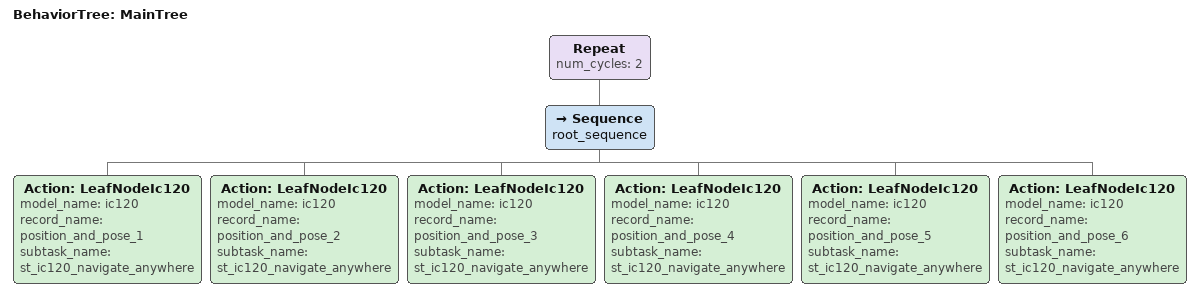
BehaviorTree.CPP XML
<?xml version="1.0"?>
<root main_tree_to_execute="MainTree">
    <BehaviorTree ID="MainTree">
        <Repeat num_cycles="2">
            <Sequence name="root_sequence">
                <Action  model_name="ic120" ID="LeafNodeIc120" record_name="position_and_pose_1" subtask_name="st_ic120_navigate_anywhere"/>
                <Action  model_name="ic120" ID="LeafNodeIc120" record_name="position_and_pose_2" subtask_name="st_ic120_navigate_anywhere"/>
                <Action  model_name="ic120" ID="LeafNodeIc120" record_name="position_and_pose_3" subtask_name="st_ic120_navigate_anywhere"/>
                <Action  model_name="ic120" ID="LeafNodeIc120" record_name="position_and_pose_4" subtask_name="st_ic120_navigate_anywhere"/>
                <Action  model_name="ic120" ID="LeafNodeIc120" record_name="position_and_pose_5" subtask_name="st_ic120_navigate_anywhere"/>
                <Action  model_name="ic120" ID="LeafNodeIc120" record_name="position_and_pose_6" subtask_name="st_ic120_navigate_anywhere"/>
            </Sequence>
        </Repeat>
    </BehaviorTree>
</root>
